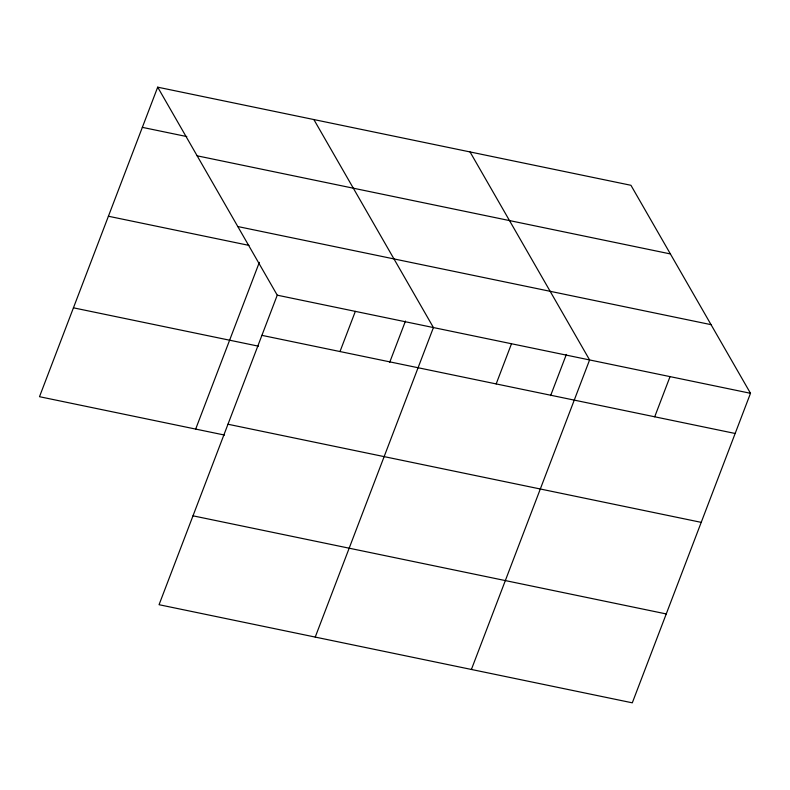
<?xml version="1.0" encoding="UTF-8"?>
<svg xmlns="http://www.w3.org/2000/svg" width="790" height="790" viewBox="0 0 790 790"><rect width="100%" height="100%" fill="white"/><g stroke="black" fill="none" stroke-linecap="round" stroke-linejoin="round"><path stroke-width="1.19" d="M157.694 87.177L277.25 295.184L159.057 604.706L632.306 702.824L750.5 393.301L630.943 185.294L157.694 87.177L39.5 396.699L224.508 435.063M195.673 429.079L259.337 262.359M339.996 351.55L355.342 311.369M389.717 362.274L405.458 321.066M315.23 637.086L433.424 327.554L313.867 119.557M496.169 383.93L511.505 343.749M550.62 395.632L566.361 354.424M471.403 669.456L589.597 359.934L470.04 151.937M654.703 416.794L670.048 376.613M142.348 127.358L186.805 136.571M197.144 155.818L670.394 253.936M237.8 226.542L711.049 324.66M108.408 216.243L248.969 245.384M277.25 295.184L750.5 393.301M261.905 335.355L735.154 433.473M73.44 307.824L258.449 346.178M227.964 424.24L701.214 522.358M192.997 515.821L666.246 613.939"/></g></svg>
